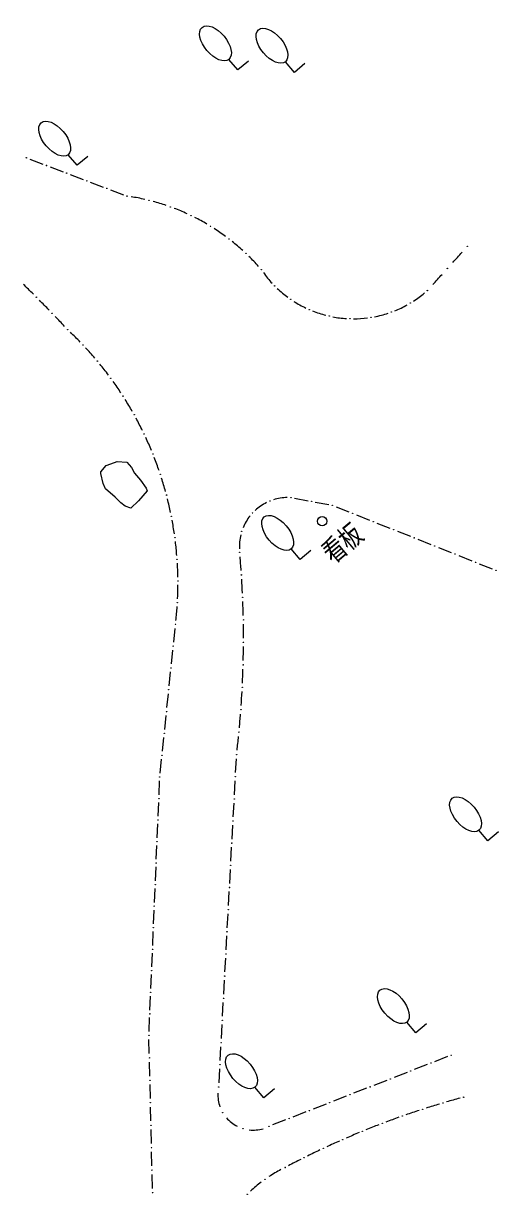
# Model space of a CAD drawing. Header units: metres. Extents: x -10443 to -4073, y -33280 to -26846.
# Drawn here: x -7199.48 to -7182.41, y -29132.12 to -29090.03 of the extents above; entities that cross this region are included whole.
import ezdxf
from ezdxf.enums import TextEntityAlignment as Align

# ---------------------------------------------------------------- set-up
doc = ezdxf.new("R2010")
doc.units = ezdxf.units.M
doc.header["$MEASUREMENT"] = 0
doc.linetypes.add('CONTINUOUS_1', pattern=[0])
doc.linetypes.add('CONTINUOUS_2', pattern=[0])
for name, color, linetype, lineweight in [('園路', 241, 'CONTINUOUS_2', 18), ('木', 254, 'CONTINUOUS_2', 18), ('構造物', 241, 'CONTINUOUS_2', 18), ('石', 241, 'CONTINUOUS_2', 18)]:
    doc.layers.add(name, color=color, linetype=linetype, lineweight=lineweight)
doc.layers.add('非表示', color=7, linetype='CONTINUOUS', lineweight=0, plot=False)
doc.styles.add('MS Gothic', font='MS Gothic.ttf')

msp = doc.modelspace()

# ---------------------------------------------------------------- hatches: boundary and pattern name
at = {"layer": '園路', "linetype": 'CONTINUOUS_1', "lineweight": 18}
for points in [[(-7199.368, -29094.859, 1), (-7199.383, -29094.859, 1)], [(-7198.645, -29095.135, 1), (-7198.66, -29095.135, 1)], [(-7197.922, -29095.41, 1), (-7197.937, -29095.41, 1)], [(-7197.199, -29095.686, 1), (-7197.214, -29095.686, 1)], [(-7196.476, -29095.961, 1), (-7196.491, -29095.961, 1)], [(-7195.753, -29096.236, 1), (-7195.768, -29096.236, 1)], [(-7194.965, -29096.389, 1), (-7194.98, -29096.389, 1)], [(-7194.197, -29096.623, 1), (-7194.212, -29096.623, 1)], [(-7193.457, -29096.934, 1), (-7193.472, -29096.934, 1)], [(-7192.753, -29097.319, 1), (-7192.768, -29097.319, 1)], [(-7192.091, -29097.774, 1), (-7192.106, -29097.774, 1)], [(-7191.481, -29098.295, 1), (-7191.496, -29098.295, 1)], [(-7183.526, -29098.04, 1), (-7183.541, -29098.04, 1)], [(-7190.926, -29098.876, 1), (-7190.941, -29098.876, 1)], [(-7184.243, -29098.836, 1), (-7184.258, -29098.836, 1)], [(-7190.448, -29099.461, 1), (-7190.463, -29099.461, 1)], [(-7184.964, -29099.629, 1), (-7184.979, -29099.629, 1)], [(-7199.007, -29099.868, 1), (-7199.022, -29099.868, 1)], [(-7189.869, -29099.946, 1), (-7189.884, -29099.946, 1)], [(-7185.572, -29100.077, 1), (-7185.587, -29100.077, 1)], [(-7198.442, -29100.445, 1), (-7198.457, -29100.445, 1)], [(-7189.208, -29100.312, 1), (-7189.223, -29100.312, 1)], [(-7188.489, -29100.546, 1), (-7188.504, -29100.546, 1)], [(-7186.254, -29100.402, 1), (-7186.269, -29100.402, 1)], [(-7187.74, -29100.641, 1), (-7187.755, -29100.641, 1)], [(-7186.986, -29100.593, 1), (-7187.001, -29100.593, 1)], [(-7197.887, -29101.033, 1), (-7197.902, -29101.033, 1)], [(-7197.334, -29101.583, 1), (-7197.349, -29101.583, 1)], [(-7196.816, -29102.166, 1), (-7196.831, -29102.166, 1)], [(-7196.335, -29102.781, 1), (-7196.35, -29102.781, 1)], [(-7195.894, -29103.424, 1), (-7195.909, -29103.424, 1)], [(-7195.494, -29104.094, 1), (-7195.509, -29104.094, 1)], [(-7195.136, -29104.787, 1), (-7195.151, -29104.787, 1)], [(-7194.823, -29105.502, 1), (-7194.838, -29105.502, 1)], [(-7194.554, -29106.234, 1), (-7194.569, -29106.234, 1)], [(-7194.333, -29106.982, 1), (-7194.348, -29106.982, 1)], [(-7190.615, -29107.193, 1), (-7190.63, -29107.193, 1)], [(-7189.863, -29107.071, 1), (-7189.878, -29107.071, 1)], [(-7189.121, -29107.208, 1), (-7189.136, -29107.208, 1)], [(-7191.244, -29107.624, 1), (-7191.259, -29107.624, 1)], [(-7188.379, -29107.345, 1), (-7188.394, -29107.345, 1)], [(-7187.644, -29107.638, 1), (-7187.659, -29107.638, 1)], [(-7194.158, -29107.743, 1), (-7194.173, -29107.743, 1)], [(-7186.909, -29107.931, 1), (-7186.924, -29107.931, 1)], [(-7194.031, -29108.513, 1), (-7194.046, -29108.513, 1)], [(-7191.631, -29108.281, 1), (-7191.646, -29108.281, 1)], [(-7186.174, -29108.223, 1), (-7186.189, -29108.223, 1)], [(-7185.438, -29108.516, 1), (-7185.453, -29108.516, 1)], [(-7184.703, -29108.808, 1), (-7184.718, -29108.808, 1)], [(-7193.953, -29109.289, 1), (-7193.968, -29109.289, 1)], [(-7191.702, -29109.04, 1), (-7191.717, -29109.04, 1)], [(-7183.968, -29109.101, 1), (-7183.983, -29109.101, 1)], [(-7183.233, -29109.394, 1), (-7183.248, -29109.394, 1)], [(-7182.497, -29109.686, 1), (-7182.512, -29109.686, 1)], [(-7193.923, -29110.069, 1), (-7193.938, -29110.069, 1)], [(-7191.641, -29109.847, 1), (-7191.656, -29109.847, 1)], [(-7191.598, -29110.654, 1), (-7191.613, -29110.654, 1)], [(-7193.942, -29110.848, 1), (-7193.957, -29110.848, 1)], [(-7191.574, -29111.463, 1), (-7191.589, -29111.463, 1)], [(-7194.01, -29111.626, 1), (-7194.025, -29111.626, 1)], [(-7191.568, -29112.271, 1), (-7191.583, -29112.271, 1)], [(-7194.09, -29112.409, 1), (-7194.105, -29112.409, 1)], [(-7191.581, -29113.08, 1), (-7191.596, -29113.08, 1)], [(-7194.171, -29113.193, 1), (-7194.186, -29113.193, 1)], [(-7194.252, -29113.977, 1), (-7194.267, -29113.977, 1)], [(-7191.612, -29113.888, 1), (-7191.627, -29113.888, 1)], [(-7194.332, -29114.761, 1), (-7194.347, -29114.761, 1)], [(-7191.661, -29114.695, 1), (-7191.676, -29114.695, 1)], [(-7194.413, -29115.545, 1), (-7194.428, -29115.545, 1)], [(-7191.729, -29115.501, 1), (-7191.744, -29115.501, 1)], [(-7194.494, -29116.329, 1), (-7194.509, -29116.329, 1)], [(-7191.815, -29116.305, 1), (-7191.83, -29116.305, 1)], [(-7194.574, -29117.112, 1), (-7194.589, -29117.112, 1)], [(-7191.858, -29117.102, 1), (-7191.873, -29117.102, 1)], [(-7194.607, -29117.886, 1), (-7194.622, -29117.886, 1)], [(-7191.901, -29117.898, 1), (-7191.916, -29117.898, 1)], [(-7194.64, -29118.66, 1), (-7194.655, -29118.66, 1)], [(-7191.943, -29118.694, 1), (-7191.958, -29118.694, 1)], [(-7194.672, -29119.433, 1), (-7194.687, -29119.433, 1)], [(-7191.986, -29119.49, 1), (-7192.001, -29119.49, 1)], [(-7194.705, -29120.207, 1), (-7194.72, -29120.207, 1)], [(-7192.028, -29120.287, 1), (-7192.043, -29120.287, 1)], [(-7194.738, -29120.981, 1), (-7194.753, -29120.981, 1)], [(-7192.071, -29121.083, 1), (-7192.086, -29121.083, 1)], [(-7194.77, -29121.754, 1), (-7194.785, -29121.754, 1)], [(-7192.114, -29121.879, 1), (-7192.129, -29121.879, 1)], [(-7194.803, -29122.528, 1), (-7194.818, -29122.528, 1)], [(-7192.156, -29122.675, 1), (-7192.171, -29122.675, 1)], [(-7194.836, -29123.302, 1), (-7194.851, -29123.302, 1)], [(-7192.199, -29123.472, 1), (-7192.214, -29123.472, 1)], [(-7194.868, -29124.076, 1), (-7194.883, -29124.076, 1)], [(-7192.242, -29124.268, 1), (-7192.257, -29124.268, 1)], [(-7194.901, -29124.849, 1), (-7194.916, -29124.849, 1)], [(-7192.284, -29125.064, 1), (-7192.299, -29125.064, 1)], [(-7194.934, -29125.623, 1), (-7194.949, -29125.623, 1)], [(-7192.327, -29125.86, 1), (-7192.342, -29125.86, 1)], [(-7194.966, -29126.397, 1), (-7194.981, -29126.397, 1)], [(-7192.369, -29126.657, 1), (-7192.384, -29126.657, 1)], [(-7194.948, -29127.204, 1), (-7194.963, -29127.204, 1)], [(-7192.412, -29127.453, 1), (-7192.427, -29127.453, 1)], [(-7184.836, -29127.394, 1), (-7184.851, -29127.394, 1)], [(-7184.109, -29127.11, 1), (-7184.124, -29127.11, 1)], [(-7185.563, -29127.678, 1), (-7185.578, -29127.678, 1)], [(-7194.929, -29128.011, 1), (-7194.944, -29128.011, 1)], [(-7192.455, -29128.249, 1), (-7192.47, -29128.249, 1)], [(-7187.017, -29128.247, 1), (-7187.032, -29128.247, 1)], [(-7186.29, -29127.962, 1), (-7186.305, -29127.962, 1)], [(-7187.743, -29128.531, 1), (-7187.758, -29128.531, 1)], [(-7183.662, -29128.619, 1), (-7183.677, -29128.619, 1)], [(-7194.91, -29128.819, 1), (-7194.925, -29128.819, 1)], [(-7192.315, -29129.173, 1), (-7192.33, -29129.173, 1)], [(-7189.197, -29129.099, 1), (-7189.212, -29129.099, 1)], [(-7188.47, -29128.815, 1), (-7188.485, -29128.815, 1)], [(-7185.133, -29129.053, 1), (-7185.148, -29129.053, 1)], [(-7184.4, -29128.826, 1), (-7184.415, -29128.826, 1)], [(-7189.924, -29129.384, 1), (-7189.939, -29129.384, 1)], [(-7186.581, -29129.561, 1), (-7186.596, -29129.561, 1)], [(-7185.86, -29129.298, 1), (-7185.875, -29129.298, 1)], [(-7194.892, -29129.626, 1), (-7194.907, -29129.626, 1)], [(-7191.581, -29129.75, 1), (-7191.596, -29129.75, 1)], [(-7190.651, -29129.668, 1), (-7190.666, -29129.668, 1)], [(-7187.294, -29129.842, 1), (-7187.309, -29129.842, 1)], [(-7194.873, -29130.434, 1), (-7194.888, -29130.434, 1)], [(-7188.001, -29130.141, 1), (-7188.016, -29130.141, 1)], [(-7189.389, -29130.793, 1), (-7189.404, -29130.793, 1)], [(-7188.699, -29130.458, 1), (-7188.714, -29130.458, 1)], [(-7194.854, -29131.241, 1), (-7194.869, -29131.241, 1)], [(-7190.071, -29131.145, 1), (-7190.086, -29131.145, 1)], [(-7190.794, -29131.569, 1), (-7190.809, -29131.569, 1)], [(-7194.835, -29132.049, 1), (-7194.85, -29132.049, 1)], [(-7191.434, -29132.111, 1), (-7191.449, -29132.111, 1)]]:
    msp.add_hatch(color=256, dxfattribs=at).paths.add_polyline_path(points, flags=0)

# ---------------------------------------------------------------- linework, layer by layer
for p, q in [((-7199.248, -29094.908), (-7198.78, -29095.086)), ((-7198.525, -29095.184), (-7198.057, -29095.362)), ((-7197.802, -29095.459), (-7197.334, -29095.637)), ((-7197.079, -29095.734), (-7196.612, -29095.912)), ((-7196.356, -29096.01), (-7195.889, -29096.188)), ((-7189.745, -29107.094), (-7189.253, -29107.185)), ((-7189.004, -29107.231), (-7188.512, -29107.322)), ((-7188.252, -29107.399), (-7187.787, -29107.584)), ((-7187.516, -29107.692), (-7187.052, -29107.877)), ((-7186.781, -29107.984), (-7186.317, -29108.169)), ((-7186.046, -29108.277), (-7185.581, -29108.462)), ((-7185.311, -29108.57), (-7184.846, -29108.755)), ((-7184.575, -29108.862), (-7184.111, -29109.047)), ((-7183.84, -29109.155), (-7183.376, -29109.34)), ((-7183.105, -29109.447), (-7182.64, -29109.632)), ((-7194.083, -29112.266), (-7194.032, -29111.769)), ((-7194.164, -29113.05), (-7194.113, -29112.553)), ((-7194.244, -29113.834), (-7194.193, -29113.337)), ((-7194.325, -29114.618), (-7194.274, -29114.12)), ((-7194.406, -29115.402), (-7194.355, -29114.904)), ((-7194.486, -29116.185), (-7194.435, -29115.688)), ((-7194.567, -29116.969), (-7194.516, -29116.472)), ((-7191.858, -29116.953), (-7191.831, -29116.454)), ((-7194.609, -29117.749), (-7194.588, -29117.249)), ((-7191.9, -29117.749), (-7191.873, -29117.25)), ((-7194.641, -29118.523), (-7194.62, -29118.023)), ((-7191.943, -29118.546), (-7191.916, -29118.046)), ((-7194.674, -29119.296), (-7194.653, -29118.797)), ((-7191.985, -29119.342), (-7191.959, -29118.843)), ((-7194.707, -29120.07), (-7194.686, -29119.57)), ((-7192.028, -29120.138), (-7192.001, -29119.639)), ((-7194.739, -29120.844), (-7194.718, -29120.344)), ((-7192.071, -29120.934), (-7192.044, -29120.435)), ((-7194.772, -29121.617), (-7194.751, -29121.118)), ((-7192.113, -29121.731), (-7192.087, -29121.231)), ((-7194.805, -29122.391), (-7194.784, -29121.892)), ((-7192.156, -29122.527), (-7192.129, -29122.028)), ((-7194.837, -29123.165), (-7194.816, -29122.665)), ((-7192.198, -29123.323), (-7192.172, -29122.824)), ((-7194.87, -29123.938), (-7194.849, -29123.439)), ((-7192.241, -29124.119), (-7192.214, -29123.62)), ((-7194.903, -29124.712), (-7194.882, -29124.213)), ((-7192.284, -29124.916), (-7192.257, -29124.416)), ((-7194.935, -29125.486), (-7194.914, -29124.986)), ((-7192.326, -29125.712), (-7192.3, -29125.213)), ((-7194.968, -29126.26), (-7194.947, -29125.76)), ((-7192.369, -29126.508), (-7192.342, -29126.009)), ((-7194.959, -29127.05), (-7194.97, -29126.55)), ((-7192.412, -29127.304), (-7192.385, -29126.805)), ((-7194.94, -29127.858), (-7194.952, -29127.358)), ((-7184.974, -29127.445), (-7185.44, -29127.627)), ((-7184.247, -29127.161), (-7184.713, -29127.343)), ((-7192.454, -29128.101), (-7192.427, -29127.601)), ((-7185.701, -29127.729), (-7186.166, -29127.911)), ((-7194.921, -29128.665), (-7194.933, -29128.165)), ((-7187.155, -29128.298), (-7187.62, -29128.48)), ((-7186.428, -29128.014), (-7186.893, -29128.196)), ((-7187.882, -29128.582), (-7188.347, -29128.764)), ((-7194.903, -29129.472), (-7194.914, -29128.973)), ((-7189.335, -29129.15), (-7189.801, -29129.332)), ((-7188.609, -29128.866), (-7189.074, -29129.048)), ((-7190.062, -29129.435), (-7190.528, -29129.617)), ((-7194.884, -29130.28), (-7194.895, -29129.78)), ((-7194.865, -29131.087), (-7194.877, -29130.587)), ((-7194.847, -29131.895), (-7194.858, -29131.395))]:
    msp.add_line(p, q, dxfattribs=at)
for centre in [(-7199.375, -29094.859), (-7198.652, -29095.135), (-7197.93, -29095.41), (-7197.207, -29095.686), (-7196.484, -29095.961), (-7195.761, -29096.236), (-7194.973, -29096.389), (-7194.205, -29096.623), (-7193.464, -29096.934), (-7192.76, -29097.319), (-7192.099, -29097.774), (-7191.488, -29098.295), (-7183.533, -29098.04), (-7190.934, -29098.876), (-7184.251, -29098.836), (-7190.456, -29099.461), (-7184.971, -29099.629), (-7199.015, -29099.868), (-7189.876, -29099.946), (-7185.58, -29100.077), (-7198.449, -29100.445), (-7189.215, -29100.312), (-7188.497, -29100.546), (-7186.262, -29100.402), (-7187.747, -29100.641), (-7186.993, -29100.593), (-7197.895, -29101.033), (-7197.341, -29101.583), (-7196.823, -29102.166), (-7196.342, -29102.781), (-7195.901, -29103.424), (-7195.501, -29104.094), (-7195.144, -29104.787), (-7194.83, -29105.502), (-7194.562, -29106.234), (-7194.34, -29106.982), (-7190.623, -29107.193), (-7189.87, -29107.071), (-7189.129, -29107.208), (-7191.252, -29107.624), (-7188.387, -29107.345), (-7187.652, -29107.638), (-7194.165, -29107.743), (-7186.916, -29107.931), (-7194.039, -29108.513), (-7191.638, -29108.281), (-7186.181, -29108.223), (-7185.446, -29108.516), (-7184.711, -29108.808), (-7193.96, -29109.289), (-7191.709, -29109.04), (-7183.975, -29109.101), (-7183.24, -29109.394), (-7182.505, -29109.686), (-7193.93, -29110.069), (-7191.648, -29109.847), (-7191.606, -29110.654), (-7193.949, -29110.848), (-7191.581, -29111.463), (-7194.017, -29111.626), (-7191.576, -29112.271), (-7194.098, -29112.409), (-7191.588, -29113.08), (-7194.179, -29113.193), (-7194.259, -29113.977), (-7191.619, -29113.888), (-7194.34, -29114.761), (-7191.669, -29114.695), (-7194.421, -29115.545), (-7191.737, -29115.501), (-7194.501, -29116.329), (-7191.823, -29116.305), (-7194.582, -29117.112), (-7191.866, -29117.102), (-7194.614, -29117.886), (-7191.908, -29117.898), (-7194.647, -29118.66), (-7191.951, -29118.694), (-7194.68, -29119.433), (-7191.993, -29119.49), (-7194.712, -29120.207), (-7192.036, -29120.287), (-7194.745, -29120.981), (-7192.079, -29121.083), (-7194.778, -29121.754), (-7192.121, -29121.879), (-7194.81, -29122.528), (-7192.164, -29122.675), (-7194.843, -29123.302), (-7192.206, -29123.472), (-7194.876, -29124.076), (-7192.249, -29124.268), (-7194.908, -29124.849), (-7192.292, -29125.064), (-7194.941, -29125.623), (-7192.334, -29125.86), (-7194.974, -29126.397), (-7192.377, -29126.657), (-7194.955, -29127.204), (-7192.419, -29127.453), (-7184.843, -29127.394), (-7184.116, -29127.11), (-7185.57, -29127.678), (-7194.936, -29128.011), (-7192.462, -29128.249), (-7187.024, -29128.247), (-7186.297, -29127.962), (-7187.751, -29128.531), (-7183.669, -29128.619), (-7194.918, -29128.819), (-7192.323, -29129.173), (-7189.205, -29129.099), (-7188.478, -29128.815), (-7185.141, -29129.053), (-7184.408, -29128.826), (-7189.932, -29129.384), (-7186.588, -29129.561), (-7185.868, -29129.298), (-7194.899, -29129.626), (-7191.589, -29129.75), (-7190.659, -29129.668), (-7187.302, -29129.842), (-7194.88, -29130.434), (-7188.008, -29130.141), (-7189.397, -29130.793), (-7188.707, -29130.458), (-7194.862, -29131.241), (-7190.079, -29131.145), (-7190.802, -29131.569), (-7194.843, -29132.049), (-7191.442, -29132.111)]:
    msp.add_circle(centre, 0.0075, dxfattribs=at)
for centre, radius, start, end in [((-7196.855, -29103.971), 7.812, 77.1666, 80.834), ((-7196.855, -29103.971), 7.812, 71.2757, 74.9431), ((-7196.855, -29103.971), 7.812, 65.3848, 69.0522), ((-7196.855, -29103.971), 7.812, 59.4939, 63.1613), ((-7196.855, -29103.971), 7.812, 53.603, 57.2704), ((-7196.855, -29103.971), 7.812, 47.7121, 51.3794), ((-7196.855, -29103.971), 7.812, 41.8211, 45.4885), ((-7473.858, -28836.877), 390.505, 317.91157, 317.98493), ((-7187.625, -29096.662), 3.982, 215.639, 222.8343), ((-7473.858, -28836.877), 390.505, 317.75432, 317.82768), ((-7230.497, -29131.251), 44.453, 45.1086, 45.7531), ((-7187.625, -29096.662), 3.982, 226.5292, 233.7245), ((-7187.625, -29096.662), 3.982, 302.7605, 309.9558), ((-7230.497, -29131.251), 44.453, 44.067, 44.7115), ((-7187.625, -29096.662), 3.982, 237.4194, 244.6146), ((-7187.625, -29096.662), 3.982, 248.3096, 255.5048), ((-7187.625, -29096.662), 3.982, 280.9802, 288.1754), ((-7187.625, -29096.662), 3.982, 291.8703, 299.0656), ((-7230.497, -29131.251), 44.453, 43.0254, 43.6698), ((-7187.625, -29096.662), 3.982, 259.1998, 266.395), ((-7187.625, -29096.662), 3.982, 270.09, 277.2852), ((-7206.404, -29110.154), 12.474, 44.0467, 46.3434), ((-7206.404, -29110.154), 12.474, 40.4625, 42.7592), ((-7206.404, -29110.154), 12.474, 36.8783, 39.1749), ((-7206.404, -29110.154), 12.474, 33.2941, 35.5907), ((-7206.404, -29110.154), 12.474, 29.7098, 32.0065), ((-7206.404, -29110.154), 12.474, 26.1256, 28.4223), ((-7206.404, -29110.154), 12.474, 22.5414, 24.8381), ((-7206.404, -29110.154), 12.474, 18.9572, 21.2538), ((-7206.404, -29110.154), 12.474, 15.3729, 17.6696), ((-7206.404, -29110.154), 12.474, 11.7887, 14.0854), ((-7189.972, -29108.819), 1.751, 116.2072, 132.5682), ((-7189.972, -29108.819), 1.751, 91.0557, 107.4167), ((-7206.404, -29110.154), 12.474, 8.2045, 10.5012), ((-7189.972, -29108.819), 1.751, 141.3587, 157.7197), ((-7189.972, -29108.819), 1.751, 166.5102, 182.8712), ((-7206.404, -29110.154), 12.474, 4.6203, 6.9169), ((-7227.085, -29112.119), 35.509, 3.9183, 4.725), ((-7206.404, -29110.154), 12.474, 1.036, 3.3327), ((-7206.404, -29110.154), 12.474, 357.4518, 359.7485), ((-7227.085, -29112.119), 35.509, 2.6133, 3.4201), ((-7206.404, -29110.154), 12.474, 353.8676, 356.1643), ((-7227.085, -29112.119), 35.509, 1.3084, 2.1151), ((-7227.085, -29112.119), 35.509, 0.0034, 0.8102), ((-7227.085, -29112.119), 35.509, 358.6985, 359.5052), ((-7227.085, -29112.119), 35.509, 357.3935, 358.2003), ((-7227.085, -29112.119), 35.509, 356.0885, 356.8953), ((-7227.085, -29112.119), 35.509, 354.7836, 355.5904), ((-7227.085, -29112.119), 35.509, 353.4786, 354.2854), ((-7191.228, -29128.535), 1.267, 177.2647, 199.8711), ((-7175.81, -29157.952), 30.368, 105.2504, 106.1938), ((-7175.81, -29157.952), 30.368, 108.145, 109.0884), ((-7175.81, -29157.952), 30.368, 106.6977, 107.6411), ((-7191.228, -29128.535), 1.267, 220.5067, 243.1131), ((-7175.81, -29157.952), 30.368, 109.5924, 110.5357), ((-7191.228, -29128.535), 1.267, 263.7487, 286.3551), ((-7175.81, -29157.952), 30.368, 112.487, 113.4303), ((-7175.81, -29157.952), 30.368, 111.0397, 111.983), ((-7175.81, -29157.952), 30.368, 113.9343, 114.8777), ((-7175.81, -29157.952), 30.368, 116.8289, 117.7723), ((-7175.81, -29157.952), 30.368, 115.3816, 116.325), ((-7187.969, -29135.565), 4.898, 117.4966, 123.3458), ((-7187.969, -29135.565), 4.898, 127.3194, 133.1686)]:
    msp.add_arc(centre, radius, start, end, dxfattribs=at)
at = {"layer": '木', "linetype": 'CONTINUOUS_1', "lineweight": 18}
for p, q in [((-7191.778, -29091.703), (-7192.1, -29091.32)), ((-7191.395, -29091.382), (-7191.778, -29091.703)), ((-7189.749, -29091.788), (-7190.071, -29091.405)), ((-7189.366, -29091.467), (-7189.749, -29091.788)), ((-7197.554, -29095.129), (-7197.876, -29094.746)), ((-7197.171, -29094.808), (-7197.554, -29095.129)), ((-7189.544, -29109.296), (-7189.866, -29108.913)), ((-7189.161, -29108.975), (-7189.544, -29109.296)), ((-7182.796, -29119.408), (-7183.117, -29119.025)), ((-7182.413, -29119.087), (-7182.796, -29119.408)), ((-7185.388, -29126.303), (-7185.709, -29125.92)), ((-7185.005, -29125.982), (-7185.388, -29126.303)), ((-7190.842, -29128.643), (-7191.164, -29128.26)), ((-7190.459, -29128.321), (-7190.842, -29128.643))]:
    msp.add_line(p, q, dxfattribs=at)
for centre in [(-7192.582, -29090.746), (-7190.553, -29090.831), (-7198.358, -29094.172), (-7190.348, -29108.339), (-7183.599, -29118.451), (-7186.191, -29125.346), (-7191.646, -29127.685)]:
    msp.add_ellipse(centre, major_axis=(-0.482, 0.575), ratio=0.533333, dxfattribs=at)
at = {"layer": '構造物', "linetype": 'CONTINUOUS_2', "lineweight": 18}
msp.add_circle((-7188.749, -29107.919), 0.167, dxfattribs=at)
at = {"layer": '石', "linetype": 'CONTINUOUS_2', "lineweight": 18, "flags": 128}
msp.add_lwpolyline([(-7195.62, -29107.445), (-7195.828, -29107.381), (-7195.985, -29107.263), (-7196.182, -29107.053), (-7196.536, -29106.751), (-7196.612, -29106.56), (-7196.702, -29106.206), (-7196.705, -29106.14), (-7196.513, -29105.92), (-7196.343, -29105.857), (-7196.108, -29105.771), (-7195.77, -29105.795), (-7195.596, -29105.983), (-7195.487, -29106.194), (-7195.272, -29106.438), (-7195.076, -29106.735), (-7195.035, -29106.828), (-7195.352, -29107.183), (-7195.62, -29107.445)], dxfattribs=at)

# ---------------------------------------------------------------- texts
at = {"layer": '非表示', "style": 'MS Gothic', "width": 0.769531}
msp.add_text('看板', height=0.75, rotation=40, dxfattribs=at).set_placement((-7188.36, -29109.473), (-7187.211, -29108.509), align=Align.FIT)

doc.saveas('drawing.dxf')
